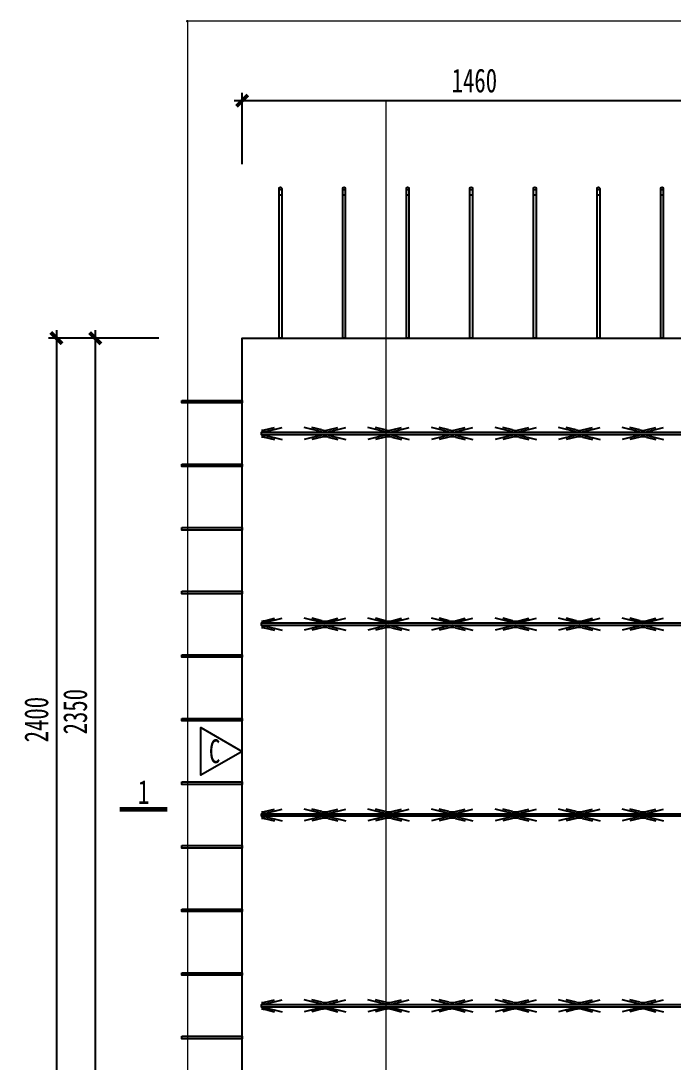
# Model space of a CAD drawing. Extents: x -524 to 129100, y -10500 to 1.
# Drawn here: x 90876 to 92928, y -3275 to 1 of the extents above; entities that cross this region are included whole.
import ezdxf

# ---------------------------------------------------------------- set-up
doc = ezdxf.new("R2010")
doc.units = 0
doc.header["$LTSCALE"] = 250
doc.linetypes.add('BeePC_CENTER', pattern=[2, 1.25, -0.25, 0.25, -0.25])
doc.layers.get('0').update_dxf_attribs({"linetype": 'CONTINUOUS'})
doc.layers.get('Defpoints').update_dxf_attribs({"linetype": 'CONTINUOUS'})
for name, color, linetype in [('BeePC-CCBZ', 110, 'CONTINUOUS'), ('BeePC-GJ-LEVEL', 141, 'CONTINUOUS'), ('BeePC-GJ-Truss', 185, 'CONTINUOUS'), ('BeePC-TONG-ZT', 50, 'CONTINUOUS')]:
    doc.layers.add(name, color=color, linetype=linetype)
doc.layers.add('G-ANNO-TTLB', color=7, linetype='CONTINUOUS', lineweight=9)
doc.layers.add('G-ANNO-TTLB-THIN', color=7, linetype='CONTINUOUS', lineweight=9)
doc.styles.add('BeePC_Dim', font='simfang.ttf', dxfattribs={"width": 0.7})
doc.styles.add('BeePC_Text', font='simfang.ttf', dxfattribs={"width": 0.7})
doc.dimstyles.new('BeePC_DIM_25_25', dxfattribs={"dimtxt": 75, "dimasz": 25, "dimexe": 25, "dimexo": 0, "dimgap": 25, "dimtad": 1, "dimdec": 0, "dimzin": 0, "dimdsep": 46, "dimtxsty": 'BeePC_Dim', "dimblk": 'ARCHTICK', "dimcen": 0, "dimdle": 25, "dimclrt": 7, "dimadec": 0, "dimazin": 0, "dimtfac": 1, "dimtdec": 0, "dimtix": 1, "dimtmove": 2, "dimatfit": 3, "dimfxl": 250, "dimfxlon": 1, "dimtfill": 1, "dimtolj": 1, "dimtzin": 0, "dimarcsym": 0})

# ---------------------------------------------------------------- blocks, each defined once
blk = doc.blocks.new('A2-嗡嗡 - A2_嗡嗡-493291-DB1详图')
at = {"layer": 'G-ANNO-TTLB'}
for p, q in [((27.5, -513), (27.5, -113)), ((27.5, -113), (586.5, -113))]:
    blk.add_line(p, q, dxfattribs=at)
at = {"layer": 'G-ANNO-TTLB-THIN'}
for p, q in [((2.5, -103), (2.5, -523)), ((596.5, -103), (2.5, -103))]:
    blk.add_line(p, q, dxfattribs=at)
blk = doc.blocks.new('剖切符号')
at = {"const_width": 15}
blk.add_lwpolyline([(0, 75), (0, -75)], dxfattribs=at)
blk = doc.blocks.new('_ArchTick')
at = {"color": 0, "linetype": 'ByBlock', "const_width": 0.5}
blk.add_lwpolyline([(-0.71, -0.71), (0.71, 0.71)], dxfattribs=at)
blk = doc.blocks.new('*D182')
at = {"layer": 'BeePC-CCBZ', "color": 0, "lineweight": -2, "transparency": 16777216}
for p, q in [((91572.3, -450.1), (91572.3, -225.1)), ((93032.6, -450.1), (93032.6, -225.1)), ((91547.3, -250.1), (93057.6, -250.1))]:
    blk.add_line(p, q, dxfattribs=at)
at = {"layer": 'Defpoints', "color": 0, "transparency": 16777216}
for p in [(93032.6, -250.1), (91572.3, -2197.1), (93032.6, -3097.1)]:
    blk.add_point(p, dxfattribs=at)
at = {"layer": 'BeePC-CCBZ', "color": 0, "lineweight": -2, "transparency": 16777216, "xscale": 25, "yscale": 25, "zscale": 25, "rotation": 180}
blk.add_blockref('_ArchTick', (91572.3, -250.1), dxfattribs=at)
at = {"layer": 'BeePC-CCBZ', "color": 0, "lineweight": -2, "transparency": 16777216, "xscale": 25, "yscale": 25, "zscale": 25}
blk.add_blockref('_ArchTick', (93032.6, -250.1), dxfattribs=at)
at = {"layer": 'BeePC-CCBZ', "color": 7, "linetype": 'BeePC_CENTER', "transparency": 16777216, "insert": (92302.5, -187.2), "char_height": 75, "attachment_point": 5, "style": 'BeePC_Dim', "bg_fill": 3, "box_fill_scale": 1.1, "bg_fill_color": 256, "bg_fill_true_color": 13158600, "bg_fill_transparency": 0}
blk.add_mtext('\\A1;1460', dxfattribs=at)
blk = doc.blocks.new('*D188')
at = {"layer": 'BeePC-CCBZ', "color": 0, "lineweight": -2, "transparency": 16777216}
for p, q in [((91572.3, -3909.1), (91572.3, -4134.1)), ((91822.3, -3909.1), (91822.3, -4134.1)), ((91547.3, -4109.1), (91847.3, -4109.1))]:
    blk.add_line(p, q, dxfattribs=at)
at = {"layer": 'Defpoints', "color": 0, "transparency": 16777216}
for p in [(91572.3, -2197.1), (91822.3, -3737.1), (91822.3, -4109.1)]:
    blk.add_point(p, dxfattribs=at)
at = {"layer": 'BeePC-CCBZ', "color": 0, "lineweight": -2, "transparency": 16777216, "xscale": 25, "yscale": 25, "zscale": 25, "rotation": 180}
blk.add_blockref('_ArchTick', (91572.3, -4109.1), dxfattribs=at)
at = {"layer": 'BeePC-CCBZ', "color": 0, "lineweight": -2, "transparency": 16777216, "xscale": 25, "yscale": 25, "zscale": 25}
blk.add_blockref('_ArchTick', (91822.3, -4109.1), dxfattribs=at)
at = {"layer": 'BeePC-CCBZ', "color": 7, "linetype": 'BeePC_CENTER', "transparency": 16777216, "insert": (91697.3, -4046.2), "char_height": 75, "attachment_point": 5, "style": 'BeePC_Dim', "bg_fill": 3, "box_fill_scale": 1.1, "bg_fill_color": 256, "bg_fill_true_color": 13158600, "bg_fill_transparency": 0}
blk.add_mtext('\\A1;250', dxfattribs=at)
blk = doc.blocks.new('*D191')
at = {"layer": 'BeePC-CCBZ', "color": 0, "lineweight": -2, "transparency": 16777216}
for p, q in [((91572.3, -4031.1), (91572.3, -4256.1)), ((99192.8, -4031.1), (99192.8, -4256.1)), ((91547.3, -4231.1), (99217.8, -4231.1))]:
    blk.add_line(p, q, dxfattribs=at)
at = {"layer": 'Defpoints', "color": 0, "transparency": 16777216}
for p in [(91572.3, -2197.1), (99192.8, -2197.1), (99192.8, -4231.1)]:
    blk.add_point(p, dxfattribs=at)
at = {"layer": 'BeePC-CCBZ', "color": 0, "lineweight": -2, "transparency": 16777216, "xscale": 25, "yscale": 25, "zscale": 25, "rotation": 180}
blk.add_blockref('_ArchTick', (91572.3, -4231.1), dxfattribs=at)
at = {"layer": 'BeePC-CCBZ', "color": 0, "lineweight": -2, "transparency": 16777216, "xscale": 25, "yscale": 25, "zscale": 25}
blk.add_blockref('_ArchTick', (99192.8, -4231.1), dxfattribs=at)
at = {"layer": 'BeePC-CCBZ', "color": 7, "linetype": 'BeePC_CENTER', "transparency": 16777216, "insert": (95382.6, -4168.2), "char_height": 75, "attachment_point": 5, "style": 'BeePC_Dim', "bg_fill": 3, "box_fill_scale": 1.1, "bg_fill_color": 256, "bg_fill_true_color": 13158600, "bg_fill_transparency": 0}
blk.add_mtext('\\A1;7621', dxfattribs=at)
blk = doc.blocks.new('*D192')
at = {"layer": 'BeePC-CCBZ', "color": 0, "lineweight": -2, "transparency": 16777216}
for p, q in [((91110.3, -972.1), (91110.3, -3372.1)), ((91310.3, -997.1), (91085.3, -997.1)), ((91310.3, -3347.1), (91085.3, -3347.1))]:
    blk.add_line(p, q, dxfattribs=at)
at = {"layer": 'Defpoints', "color": 0, "transparency": 16777216}
for p in [(95382.6, -997.1), (91110.3, -3347.1), (91407.3, -3347.1)]:
    blk.add_point(p, dxfattribs=at)
at = {"layer": 'BeePC-CCBZ', "color": 0, "lineweight": -2, "transparency": 16777216, "xscale": 25, "yscale": 25, "zscale": 25}
for p, rotation in [((91110.3, -997.1), 90), ((91110.3, -3347.1), 270)]:
    blk.add_blockref('_ArchTick', p, dxfattribs=dict(at, rotation=rotation))
at = {"layer": 'BeePC-CCBZ', "color": 7, "linetype": 'BeePC_CENTER', "transparency": 16777216, "insert": (91047.4, -2172.1), "char_height": 75, "attachment_point": 5, "rotation": 90, "style": 'BeePC_Dim', "bg_fill": 3, "box_fill_scale": 1.1, "bg_fill_color": 256, "bg_fill_true_color": 13158600, "bg_fill_transparency": 0}
blk.add_mtext('\\A1;2350', dxfattribs=at)
blk = doc.blocks.new('*D194')
at = {"layer": 'BeePC-CCBZ', "color": 0, "lineweight": -2, "transparency": 16777216}
for p, q in [((90988.3, -972.1), (90988.3, -3422.1)), ((91188.3, -997.1), (90963.3, -997.1)), ((91188.3, -3397.1), (90963.3, -3397.1))]:
    blk.add_line(p, q, dxfattribs=at)
at = {"layer": 'Defpoints', "color": 0, "transparency": 16777216}
for p in [(95382.6, -997.1), (90988.3, -3397.1), (95382.6, -3397.1)]:
    blk.add_point(p, dxfattribs=at)
at = {"layer": 'BeePC-CCBZ', "color": 0, "lineweight": -2, "transparency": 16777216, "xscale": 25, "yscale": 25, "zscale": 25}
for p, rotation in [((90988.3, -997.1), 90), ((90988.3, -3397.1), 270)]:
    blk.add_blockref('_ArchTick', p, dxfattribs=dict(at, rotation=rotation))
at = {"layer": 'BeePC-CCBZ', "color": 7, "linetype": 'BeePC_CENTER', "transparency": 16777216, "insert": (90925.4, -2197.1), "char_height": 75, "attachment_point": 5, "rotation": 90, "style": 'BeePC_Dim', "bg_fill": 3, "box_fill_scale": 1.1, "bg_fill_color": 256, "bg_fill_true_color": 13158600, "bg_fill_transparency": 0}
blk.add_mtext('\\A1;2400', dxfattribs=at)

msp = doc.modelspace()

# ---------------------------------------------------------------- block references
at = {"xscale": 25, "yscale": 25, "zscale": 25}
msp.add_blockref('A2-嗡嗡 - A2_嗡嗡-493291-DB1详图', (91337.5, 2575), dxfattribs=at)
at = {"rotation": 90}
msp.add_blockref('剖切符号', (91262.3, -2479.6), dxfattribs=at)

# ---------------------------------------------------------------- texts
at = {"insert": (91262.3, -2424.6), "char_height": 75, "attachment_point": 5, "style": 'BeePC_Text'}
msp.add_mtext('1', dxfattribs=at)

# ---------------------------------------------------------------- next in the draw order: linework, layer by layer
msp.add_polyline3d([(91572.3, -2297.1, 0), (91442.4, -2372.1, 0), (91442.4, -2222.1, 0)], close=True)
at = {"layer": 'BeePC-GJ-LEVEL'}
for points in [[(91688.6, -546.1), (91688.6, -526.1)], [(91696.6, -532), (91696.6, -997.1), (91688.6, -997.1), (91688.6, -532)], [(91688.6, -546.1), (91696.6, -546.1)], [(91696.6, -526.1), (91696.6, -546.1)], [(91888.6, -546.1), (91888.6, -526.1)], [(91896.6, -532), (91896.6, -997.1), (91888.6, -997.1), (91888.6, -532)], [(91888.6, -546.1), (91896.6, -546.1)], [(91896.6, -526.1), (91896.6, -546.1)], [(92088.6, -546.1), (92088.6, -526.1)], [(92096.6, -532), (92096.6, -997.1), (92088.6, -997.1), (92088.6, -532)], [(92088.6, -546.1), (92096.6, -546.1)], [(92096.6, -526.1), (92096.6, -546.1)], [(92288.6, -546.1), (92288.6, -526.1)], [(92296.6, -532), (92296.6, -997.1), (92288.6, -997.1), (92288.6, -532)], [(92288.6, -546.1), (92296.6, -546.1)], [(92296.6, -526.1), (92296.6, -546.1)], [(92488.6, -546.1), (92488.6, -526.1)], [(92496.6, -532), (92496.6, -997.1), (92488.6, -997.1), (92488.6, -532)], [(92488.6, -546.1), (92496.6, -546.1)], [(92496.6, -526.1), (92496.6, -546.1)], [(92688.6, -546.1), (92688.6, -526.1)], [(92696.6, -532), (92696.6, -997.1), (92688.6, -997.1), (92688.6, -532)], [(92688.6, -546.1), (92696.6, -546.1)], [(92696.6, -526.1), (92696.6, -546.1)], [(92888.6, -546.1), (92888.6, -526.1)], [(92896.6, -532), (92896.6, -997.1), (92888.6, -997.1), (92888.6, -532)], [(92888.6, -546.1), (92896.6, -546.1)], [(92896.6, -526.1), (92896.6, -546.1)], [(91382.3, -1193.1), (91572.3, -1193.1), (91572.3, -1201.1), (91382.3, -1201.1), (91382.3, -1193.1)], [(91382.3, -1393.1), (91572.3, -1393.1), (91572.3, -1401.1), (91382.3, -1401.1), (91382.3, -1393.1)], [(91382.3, -1593.1), (91572.3, -1593.1), (91572.3, -1601.1), (91382.3, -1601.1), (91382.3, -1593.1)], [(91382.3, -1793.1), (91572.3, -1793.1), (91572.3, -1801.1), (91382.3, -1801.1), (91382.3, -1793.1)], [(91382.3, -1993.1), (91572.3, -1993.1), (91572.3, -2001.1), (91382.3, -2001.1), (91382.3, -1993.1)], [(91382.3, -2193.1), (91572.3, -2193.1), (91572.3, -2201.1), (91382.3, -2201.1), (91382.3, -2193.1)], [(91382.3, -2393.1), (91572.3, -2393.1), (91572.3, -2401.1), (91382.3, -2401.1), (91382.3, -2393.1)], [(91382.3, -2593.1), (91572.3, -2593.1), (91572.3, -2601.1), (91382.3, -2601.1), (91382.3, -2593.1)], [(91382.3, -2793.1), (91572.3, -2793.1), (91572.3, -2801.1), (91382.3, -2801.1), (91382.3, -2793.1)], [(91382.3, -2993.1), (91572.3, -2993.1), (91572.3, -3001.1), (91382.3, -3001.1), (91382.3, -2993.1)], [(91382.3, -3193.1), (91572.3, -3193.1), (91572.3, -3201.1), (91382.3, -3201.1), (91382.3, -3193.1)]]:
    msp.add_lwpolyline(points, dxfattribs=at)
for centre in [(91692.6, -526.1), (91892.6, -526.1), (92092.6, -526.1), (92292.6, -526.1), (92492.6, -526.1), (92692.6, -526.1), (92892.6, -526.1)]:
    msp.add_circle(centre, 4, dxfattribs=at)
msp.add_ellipse((91400, 0), major_axis=(1, 0), ratio=1, dxfattribs=at)
at = {"layer": 'BeePC-GJ-Truss'}
for points in [[(91632.6, -1293.1), (99132.6, -1293.1), (99132.6, -1301.1), (91632.6, -1301.1), (91632.6, -1293.1), (91636, -1293), (91639.2, -1292.6), (91642.8, -1292), (91697.8, -1278.4)], [(91632.6, -1287.1), (91635.9, -1287.1), (91639.1, -1286.8), (91642.8, -1286), (91673.5, -1278.4)], [(91632.6, -1301.1), (91636, -1301.3), (91639.2, -1301.6), (91642.8, -1302.3), (91697.8, -1315.9)], [(91632.6, -1307.1), (91636.6, -1307.2), (91639.7, -1307.5), (91642.8, -1308.3), (91673.5, -1315.9)], [(91822.4, -1292), (91767.4, -1278.4)], [(91822.4, -1302.3), (91767.4, -1315.9)], [(91822.4, -1286), (91791.7, -1278.4)], [(91822.4, -1308.3), (91791.7, -1315.9)], [(91842.8, -1292), (91897.8, -1278.4)], [(91842.8, -1286), (91873.5, -1278.4)], [(91842.8, -1302.3), (91897.8, -1315.9)], [(91842.8, -1308.3), (91873.5, -1315.9)], [(92022.4, -1292), (91967.4, -1278.4)], [(92022.4, -1302.3), (91967.4, -1315.9)], [(92022.4, -1286), (91991.7, -1278.4)], [(92022.4, -1308.3), (91991.7, -1315.9)], [(92042.8, -1292), (92097.8, -1278.4)], [(92042.8, -1286), (92073.5, -1278.4)], [(92042.8, -1302.3), (92097.8, -1315.9)], [(92042.8, -1308.3), (92073.5, -1315.9)], [(92222.4, -1292), (92167.4, -1278.4)], [(92222.4, -1302.3), (92167.4, -1315.9)], [(92222.4, -1286), (92191.7, -1278.4)], [(92222.4, -1308.3), (92191.7, -1315.9)], [(92242.8, -1292), (92297.8, -1278.4)], [(92242.8, -1286), (92273.5, -1278.4)], [(92242.8, -1302.3), (92297.8, -1315.9)], [(92242.8, -1308.3), (92273.5, -1315.9)], [(92422.4, -1292), (92367.4, -1278.4)], [(92422.4, -1302.3), (92367.4, -1315.9)], [(92422.4, -1286), (92391.7, -1278.4)], [(92422.4, -1308.3), (92391.7, -1315.9)], [(92442.8, -1292), (92497.8, -1278.4)], [(92442.8, -1286), (92473.5, -1278.4)], [(92442.8, -1302.3), (92497.8, -1315.9)], [(92442.8, -1308.3), (92473.5, -1315.9)], [(92622.4, -1292), (92567.4, -1278.4)], [(92622.4, -1302.3), (92567.4, -1315.9)], [(92622.4, -1286), (92591.7, -1278.4)], [(92622.4, -1308.3), (92591.7, -1315.9)], [(92642.8, -1292), (92697.8, -1278.4)], [(92642.8, -1286), (92673.5, -1278.4)], [(92642.8, -1302.3), (92697.8, -1315.9)], [(92642.8, -1308.3), (92673.5, -1315.9)], [(92822.4, -1292), (92767.4, -1278.4)], [(92822.4, -1302.3), (92767.4, -1315.9)], [(92822.4, -1286), (92791.7, -1278.4)], [(92822.4, -1308.3), (92791.7, -1315.9)], [(92842.8, -1292), (92897.8, -1278.4)], [(92842.8, -1286), (92873.5, -1278.4)], [(92842.8, -1302.3), (92897.8, -1315.9)], [(92842.8, -1308.3), (92873.5, -1315.9)], [(91632.6, -1893.1), (99132.6, -1893.1), (99132.6, -1901.1), (91632.6, -1901.1), (91632.6, -1893.1), (91636, -1893), (91639.2, -1892.6), (91642.8, -1892), (91697.8, -1878.4)], [(91632.6, -1887.1), (91635.9, -1887.1), (91639.1, -1886.8), (91642.8, -1886), (91673.5, -1878.4)], [(91822.4, -1892), (91767.4, -1878.4)], [(91822.4, -1886), (91791.7, -1878.4)], [(91842.8, -1892), (91897.8, -1878.4)], [(91842.8, -1886), (91873.5, -1878.4)], [(92022.4, -1892), (91967.4, -1878.4)], [(92022.4, -1886), (91991.7, -1878.4)], [(92042.8, -1892), (92097.8, -1878.4)], [(92042.8, -1886), (92073.5, -1878.4)], [(92222.4, -1892), (92167.4, -1878.4)], [(92222.4, -1886), (92191.7, -1878.4)], [(92242.8, -1892), (92297.8, -1878.4)], [(92242.8, -1886), (92273.5, -1878.4)], [(92422.4, -1892), (92367.4, -1878.4)], [(92422.4, -1886), (92391.7, -1878.4)], [(92442.8, -1892), (92497.8, -1878.4)], [(92442.8, -1886), (92473.5, -1878.4)], [(92622.4, -1892), (92567.4, -1878.4)], [(92622.4, -1886), (92591.7, -1878.4)], [(92642.8, -1892), (92697.8, -1878.4)], [(92642.8, -1886), (92673.5, -1878.4)], [(92822.4, -1892), (92767.4, -1878.4)], [(92822.4, -1886), (92791.7, -1878.4)], [(92842.8, -1892), (92897.8, -1878.4)], [(92842.8, -1886), (92873.5, -1878.4)], [(91632.6, -1901.1), (91636, -1901.3), (91639.2, -1901.6), (91642.8, -1902.3), (91697.8, -1915.9)], [(91632.6, -1907.1), (91636.6, -1907.2), (91639.7, -1907.5), (91642.8, -1908.3), (91673.5, -1915.9)], [(91822.4, -1902.3), (91767.4, -1915.9)], [(91822.4, -1908.3), (91791.7, -1915.9)], [(91842.8, -1902.3), (91897.8, -1915.9)], [(91842.8, -1908.3), (91873.5, -1915.9)], [(92022.4, -1902.3), (91967.4, -1915.9)], [(92022.4, -1908.3), (91991.7, -1915.9)], [(92042.8, -1902.3), (92097.8, -1915.9)], [(92042.8, -1908.3), (92073.5, -1915.9)], [(92222.4, -1902.3), (92167.4, -1915.9)], [(92222.4, -1908.3), (92191.7, -1915.9)], [(92242.8, -1902.3), (92297.8, -1915.9)], [(92242.8, -1908.3), (92273.5, -1915.9)], [(92422.4, -1902.3), (92367.4, -1915.9)], [(92422.4, -1908.3), (92391.7, -1915.9)], [(92442.8, -1902.3), (92497.8, -1915.9)], [(92442.8, -1908.3), (92473.5, -1915.9)], [(92622.4, -1902.3), (92567.4, -1915.9)], [(92622.4, -1908.3), (92591.7, -1915.9)], [(92642.8, -1902.3), (92697.8, -1915.9)], [(92642.8, -1908.3), (92673.5, -1915.9)], [(92822.4, -1902.3), (92767.4, -1915.9)], [(92822.4, -1908.3), (92791.7, -1915.9)], [(92842.8, -1902.3), (92897.8, -1915.9)], [(92842.8, -1908.3), (92873.5, -1915.9)], [(91632.6, -2493.1), (99132.6, -2493.1), (99132.6, -2501.1), (91632.6, -2501.1), (91632.6, -2493.1), (91636, -2493), (91639.2, -2492.6), (91642.8, -2492), (91697.8, -2478.4)], [(91632.6, -2487.1), (91635.9, -2487.1), (91639.1, -2486.8), (91642.8, -2486), (91673.5, -2478.4)], [(91822.4, -2492), (91767.4, -2478.4)], [(91822.4, -2486), (91791.7, -2478.4)], [(91842.8, -2492), (91897.8, -2478.4)], [(91842.8, -2486), (91873.5, -2478.4)], [(92022.4, -2492), (91967.4, -2478.4)], [(92022.4, -2486), (91991.7, -2478.4)], [(92042.8, -2492), (92097.8, -2478.4)], [(92042.8, -2486), (92073.5, -2478.4)], [(92222.4, -2492), (92167.4, -2478.4)], [(92222.4, -2486), (92191.7, -2478.4)], [(92242.8, -2492), (92297.8, -2478.4)], [(92242.8, -2486), (92273.5, -2478.4)], [(92422.4, -2492), (92367.4, -2478.4)], [(92422.4, -2486), (92391.7, -2478.4)], [(92442.8, -2492), (92497.8, -2478.4)], [(92442.8, -2486), (92473.5, -2478.4)], [(92622.4, -2492), (92567.4, -2478.4)], [(92622.4, -2486), (92591.7, -2478.4)], [(92642.8, -2492), (92697.8, -2478.4)], [(92642.8, -2486), (92673.5, -2478.4)], [(92822.4, -2492), (92767.4, -2478.4)], [(92822.4, -2486), (92791.7, -2478.4)], [(92842.8, -2492), (92897.8, -2478.4)], [(92842.8, -2486), (92873.5, -2478.4)], [(91632.6, -2501.1), (91636, -2501.3), (91639.2, -2501.6), (91642.8, -2502.3), (91697.8, -2515.9)], [(91632.6, -2507.1), (91636.6, -2507.2), (91639.7, -2507.5), (91642.8, -2508.3), (91673.5, -2515.9)], [(91822.4, -2502.3), (91767.4, -2515.9)], [(91822.4, -2508.3), (91791.7, -2515.9)], [(91842.8, -2502.3), (91897.8, -2515.9)], [(91842.8, -2508.3), (91873.5, -2515.9)], [(92022.4, -2502.3), (91967.4, -2515.9)], [(92022.4, -2508.3), (91991.7, -2515.9)], [(92042.8, -2502.3), (92097.8, -2515.9)], [(92042.8, -2508.3), (92073.5, -2515.9)], [(92222.4, -2502.3), (92167.4, -2515.9)], [(92222.4, -2508.3), (92191.7, -2515.9)], [(92242.8, -2502.3), (92297.8, -2515.9)], [(92242.8, -2508.3), (92273.5, -2515.9)], [(92422.4, -2502.3), (92367.4, -2515.9)], [(92422.4, -2508.3), (92391.7, -2515.9)], [(92442.8, -2502.3), (92497.8, -2515.9)], [(92442.8, -2508.3), (92473.5, -2515.9)], [(92622.4, -2502.3), (92567.4, -2515.9)], [(92622.4, -2508.3), (92591.7, -2515.9)], [(92642.8, -2502.3), (92697.8, -2515.9)], [(92642.8, -2508.3), (92673.5, -2515.9)], [(92822.4, -2502.3), (92767.4, -2515.9)], [(92822.4, -2508.3), (92791.7, -2515.9)], [(92842.8, -2502.3), (92897.8, -2515.9)], [(92842.8, -2508.3), (92873.5, -2515.9)], [(91632.6, -3093.1), (99132.6, -3093.1), (99132.6, -3101.1), (91632.6, -3101.1), (91632.6, -3093.1), (91636, -3093), (91639.2, -3092.6), (91642.8, -3092), (91697.8, -3078.4)], [(91632.6, -3087.1), (91635.9, -3087.1), (91639.1, -3086.8), (91642.8, -3086), (91673.5, -3078.4)], [(91822.4, -3092), (91767.4, -3078.4)], [(91822.4, -3086), (91791.7, -3078.4)], [(91842.8, -3092), (91897.8, -3078.4)], [(91842.8, -3086), (91873.5, -3078.4)], [(92022.4, -3092), (91967.4, -3078.4)], [(92022.4, -3086), (91991.7, -3078.4)], [(92042.8, -3092), (92097.8, -3078.4)], [(92042.8, -3086), (92073.5, -3078.4)], [(92222.4, -3092), (92167.4, -3078.4)], [(92222.4, -3086), (92191.7, -3078.4)], [(92242.8, -3092), (92297.8, -3078.4)], [(92242.8, -3086), (92273.5, -3078.4)], [(92422.4, -3092), (92367.4, -3078.4)], [(92422.4, -3086), (92391.7, -3078.4)], [(92442.8, -3092), (92497.8, -3078.4)], [(92442.8, -3086), (92473.5, -3078.4)], [(92622.4, -3092), (92567.4, -3078.4)], [(92622.4, -3086), (92591.7, -3078.4)], [(92642.8, -3092), (92697.8, -3078.4)], [(92642.8, -3086), (92673.5, -3078.4)], [(92822.4, -3092), (92767.4, -3078.4)], [(92822.4, -3086), (92791.7, -3078.4)], [(92842.8, -3092), (92897.8, -3078.4)], [(92842.8, -3086), (92873.5, -3078.4)], [(91632.6, -3101.1), (91636, -3101.3), (91639.2, -3101.6), (91642.8, -3102.3), (91697.8, -3115.9)], [(91632.6, -3107.1), (91636.6, -3107.2), (91639.7, -3107.5), (91642.8, -3108.3), (91673.5, -3115.9)], [(91822.4, -3102.3), (91767.4, -3115.9)], [(91822.4, -3108.3), (91791.7, -3115.9)], [(91842.8, -3102.3), (91897.8, -3115.9)], [(91842.8, -3108.3), (91873.5, -3115.9)], [(92022.4, -3102.3), (91967.4, -3115.9)], [(92022.4, -3108.3), (91991.7, -3115.9)], [(92042.8, -3102.3), (92097.8, -3115.9)], [(92042.8, -3108.3), (92073.5, -3115.9)], [(92222.4, -3102.3), (92167.4, -3115.9)], [(92222.4, -3108.3), (92191.7, -3115.9)], [(92242.8, -3102.3), (92297.8, -3115.9)], [(92242.8, -3108.3), (92273.5, -3115.9)], [(92422.4, -3102.3), (92367.4, -3115.9)], [(92422.4, -3108.3), (92391.7, -3115.9)], [(92442.8, -3102.3), (92497.8, -3115.9)], [(92442.8, -3108.3), (92473.5, -3115.9)], [(92622.4, -3102.3), (92567.4, -3115.9)], [(92622.4, -3108.3), (92591.7, -3115.9)], [(92642.8, -3102.3), (92697.8, -3115.9)], [(92642.8, -3108.3), (92673.5, -3115.9)], [(92822.4, -3102.3), (92767.4, -3115.9)], [(92822.4, -3108.3), (92791.7, -3115.9)], [(92842.8, -3102.3), (92897.8, -3115.9)], [(92842.8, -3108.3), (92873.5, -3115.9)]]:
    msp.add_lwpolyline(points, dxfattribs=at)
for centre, major_axis, start_param, end_param in [((91831.4, -1283.7), (12, 0), 3.861169, 4.813041), ((91833.8, -1288), (18, 0), 4.026697, 4.647513), ((91833.8, -1306.3), (18, 0), 1.635672, 2.256488), ((91831.4, -1310.6), (12, 0), 1.470144, 2.422017), ((91833.8, -1283.7), (12, 0), 4.611737, 5.563609), ((91831.4, -1288), (18, 0), 4.777265, 5.398081), ((91831.4, -1306.3), (18, 0), 0.885104, 1.50592), ((91833.8, -1310.6), (12, 0), 0.719576, 1.671449), ((92031.4, -1283.7), (12, 0), 3.861169, 4.813041), ((92033.8, -1288), (18, 0), 4.026697, 4.647513), ((92033.8, -1306.3), (18, 0), 1.635672, 2.256488), ((92031.4, -1310.6), (12, 0), 1.470144, 2.422017), ((92033.8, -1283.7), (12, 0), 4.611737, 5.563609), ((92031.4, -1288), (18, 0), 4.777265, 5.398081), ((92031.4, -1306.3), (18, 0), 0.885104, 1.50592), ((92033.8, -1310.6), (12, 0), 0.719576, 1.671449), ((92231.4, -1283.7), (12, 0), 3.861169, 4.813041), ((92233.8, -1288), (18, 0), 4.026697, 4.647513), ((92233.8, -1306.3), (18, 0), 1.635672, 2.256488), ((92231.4, -1310.6), (12, 0), 1.470144, 2.422017), ((92233.8, -1283.7), (12, 0), 4.611737, 5.563609), ((92231.4, -1288), (18, 0), 4.777265, 5.398081), ((92231.4, -1306.3), (18, 0), 0.885104, 1.50592), ((92233.8, -1310.6), (12, 0), 0.719576, 1.671449), ((92431.4, -1283.7), (12, 0), 3.861169, 4.813041), ((92433.8, -1288), (18, 0), 4.026697, 4.647513), ((92433.8, -1306.3), (18, 0), 1.635672, 2.256488), ((92431.4, -1310.6), (12, 0), 1.470144, 2.422017), ((92433.8, -1283.7), (12, 0), 4.611737, 5.563609), ((92431.4, -1288), (18, 0), 4.777265, 5.398081), ((92431.4, -1306.3), (18, 0), 0.885104, 1.50592), ((92433.8, -1310.6), (12, 0), 0.719576, 1.671449), ((92631.4, -1283.7), (12, 0), 3.861169, 4.813041), ((92633.8, -1288), (18, 0), 4.026697, 4.647513), ((92633.8, -1306.3), (18, 0), 1.635672, 2.256488), ((92631.4, -1310.6), (12, 0), 1.470144, 2.422017), ((92633.8, -1283.7), (12, 0), 4.611737, 5.563609), ((92631.4, -1288), (18, 0), 4.777265, 5.398081), ((92631.4, -1306.3), (18, 0), 0.885104, 1.50592), ((92633.8, -1310.6), (12, 0), 0.719576, 1.671449), ((92831.4, -1283.7), (12, 0), 3.861169, 4.813041), ((92833.8, -1288), (18, 0), 4.026697, 4.647513), ((92833.8, -1306.3), (18, 0), 1.635672, 2.256488), ((92831.4, -1310.6), (12, 0), 1.470144, 2.422017), ((92833.8, -1283.7), (12, 0), 4.611737, 5.563609), ((92831.4, -1288), (18, 0), 4.777265, 5.398081), ((92831.4, -1306.3), (18, 0), 0.885104, 1.50592), ((92833.8, -1310.6), (12, 0), 0.719576, 1.671449), ((91831.4, -1883.7), (12, 0), 3.861169, 4.813041), ((91833.8, -1888), (18, 0), 4.026697, 4.647513), ((91833.8, -1883.7), (12, 0), 4.611737, 5.563609), ((91831.4, -1888), (18, 0), 4.777265, 5.398081), ((92031.4, -1883.7), (12, 0), 3.861169, 4.813041), ((92033.8, -1888), (18, 0), 4.026697, 4.647513), ((92033.8, -1883.7), (12, 0), 4.611737, 5.563609), ((92031.4, -1888), (18, 0), 4.777265, 5.398081), ((92231.4, -1883.7), (12, 0), 3.861169, 4.813041), ((92233.8, -1888), (18, 0), 4.026697, 4.647513), ((92233.8, -1883.7), (12, 0), 4.611737, 5.563609), ((92231.4, -1888), (18, 0), 4.777265, 5.398081), ((92431.4, -1883.7), (12, 0), 3.861169, 4.813041), ((92433.8, -1888), (18, 0), 4.026697, 4.647513), ((92433.8, -1883.7), (12, 0), 4.611737, 5.563609), ((92431.4, -1888), (18, 0), 4.777265, 5.398081), ((92631.4, -1883.7), (12, 0), 3.861169, 4.813041), ((92633.8, -1888), (18, 0), 4.026697, 4.647513), ((92633.8, -1883.7), (12, 0), 4.611737, 5.563609), ((92631.4, -1888), (18, 0), 4.777265, 5.398081), ((92831.4, -1883.7), (12, 0), 3.861169, 4.813041), ((92833.8, -1888), (18, 0), 4.026697, 4.647513), ((92833.8, -1883.7), (12, 0), 4.611737, 5.563609), ((92831.4, -1888), (18, 0), 4.777265, 5.398081), ((91833.8, -1906.3), (18, 0), 1.635672, 2.256488), ((91831.4, -1910.6), (12, 0), 1.470144, 2.422017), ((91831.4, -1906.3), (18, 0), 0.885104, 1.50592), ((91833.8, -1910.6), (12, 0), 0.719576, 1.671449), ((92033.8, -1906.3), (18, 0), 1.635672, 2.256488), ((92031.4, -1910.6), (12, 0), 1.470144, 2.422017), ((92031.4, -1906.3), (18, 0), 0.885104, 1.50592), ((92033.8, -1910.6), (12, 0), 0.719576, 1.671449), ((92233.8, -1906.3), (18, 0), 1.635672, 2.256488), ((92231.4, -1910.6), (12, 0), 1.470144, 2.422017), ((92231.4, -1906.3), (18, 0), 0.885104, 1.50592), ((92233.8, -1910.6), (12, 0), 0.719576, 1.671449), ((92433.8, -1906.3), (18, 0), 1.635672, 2.256488), ((92431.4, -1910.6), (12, 0), 1.470144, 2.422017), ((92431.4, -1906.3), (18, 0), 0.885104, 1.50592), ((92433.8, -1910.6), (12, 0), 0.719576, 1.671449), ((92633.8, -1906.3), (18, 0), 1.635672, 2.256488), ((92631.4, -1910.6), (12, 0), 1.470144, 2.422017), ((92631.4, -1906.3), (18, 0), 0.885104, 1.50592), ((92633.8, -1910.6), (12, 0), 0.719576, 1.671449), ((92833.8, -1906.3), (18, 0), 1.635672, 2.256488), ((92831.4, -1910.6), (12, 0), 1.470144, 2.422017), ((92831.4, -1906.3), (18, 0), 0.885104, 1.50592), ((92833.8, -1910.6), (12, 0), 0.719576, 1.671449), ((91831.4, -2483.7), (12, 0), 3.861169, 4.813041), ((91833.8, -2483.7), (12, 0), 4.611737, 5.563609), ((92031.4, -2483.7), (12, 0), 3.861169, 4.813041), ((92033.8, -2483.7), (12, 0), 4.611737, 5.563609), ((92231.4, -2483.7), (12, 0), 3.861169, 4.813041), ((92233.8, -2483.7), (12, 0), 4.611737, 5.563609), ((92431.4, -2483.7), (12, 0), 3.861169, 4.813041), ((92433.8, -2483.7), (12, 0), 4.611737, 5.563609), ((92631.4, -2483.7), (12, 0), 3.861169, 4.813041), ((92633.8, -2483.7), (12, 0), 4.611737, 5.563609), ((92831.4, -2483.7), (12, 0), 3.861169, 4.813041), ((92833.8, -2483.7), (12, 0), 4.611737, 5.563609), ((91833.8, -2488), (18, 0), 4.026697, 4.647513), ((91833.8, -2506.3), (18, 0), 1.635672, 2.256488), ((91831.4, -2510.6), (12, 0), 1.470144, 2.422017), ((91831.4, -2488), (18, 0), 4.777265, 5.398081), ((91831.4, -2506.3), (18, 0), 0.885104, 1.50592), ((91833.8, -2510.6), (12, 0), 0.719576, 1.671449), ((92033.8, -2488), (18, 0), 4.026697, 4.647513), ((92033.8, -2506.3), (18, 0), 1.635672, 2.256488), ((92031.4, -2510.6), (12, 0), 1.470144, 2.422017), ((92031.4, -2488), (18, 0), 4.777265, 5.398081), ((92031.4, -2506.3), (18, 0), 0.885104, 1.50592), ((92033.8, -2510.6), (12, 0), 0.719576, 1.671449), ((92233.8, -2488), (18, 0), 4.026697, 4.647513), ((92233.8, -2506.3), (18, 0), 1.635672, 2.256488), ((92231.4, -2510.6), (12, 0), 1.470144, 2.422017), ((92231.4, -2488), (18, 0), 4.777265, 5.398081), ((92231.4, -2506.3), (18, 0), 0.885104, 1.50592), ((92233.8, -2510.6), (12, 0), 0.719576, 1.671449), ((92433.8, -2488), (18, 0), 4.026697, 4.647513), ((92433.8, -2506.3), (18, 0), 1.635672, 2.256488), ((92431.4, -2510.6), (12, 0), 1.470144, 2.422017), ((92431.4, -2488), (18, 0), 4.777265, 5.398081), ((92431.4, -2506.3), (18, 0), 0.885104, 1.50592), ((92433.8, -2510.6), (12, 0), 0.719576, 1.671449), ((92633.8, -2488), (18, 0), 4.026697, 4.647513), ((92633.8, -2506.3), (18, 0), 1.635672, 2.256488), ((92631.4, -2510.6), (12, 0), 1.470144, 2.422017), ((92631.4, -2488), (18, 0), 4.777265, 5.398081), ((92631.4, -2506.3), (18, 0), 0.885104, 1.50592), ((92633.8, -2510.6), (12, 0), 0.719576, 1.671449), ((92833.8, -2488), (18, 0), 4.026697, 4.647513), ((92833.8, -2506.3), (18, 0), 1.635672, 2.256488), ((92831.4, -2510.6), (12, 0), 1.470144, 2.422017), ((92831.4, -2488), (18, 0), 4.777265, 5.398081), ((92831.4, -2506.3), (18, 0), 0.885104, 1.50592), ((92833.8, -2510.6), (12, 0), 0.719576, 1.671449), ((91831.4, -3083.7), (12, 0), 3.861169, 4.813041), ((91833.8, -3088), (18, 0), 4.026697, 4.647513), ((91833.8, -3106.3), (18, 0), 1.635672, 2.256488), ((91831.4, -3110.6), (12, 0), 1.470144, 2.422017), ((91833.8, -3083.7), (12, 0), 4.611737, 5.563609), ((91831.4, -3088), (18, 0), 4.777265, 5.398081), ((91831.4, -3106.3), (18, 0), 0.885104, 1.50592), ((91833.8, -3110.6), (12, 0), 0.719576, 1.671449), ((92031.4, -3083.7), (12, 0), 3.861169, 4.813041), ((92033.8, -3088), (18, 0), 4.026697, 4.647513), ((92033.8, -3106.3), (18, 0), 1.635672, 2.256488), ((92031.4, -3110.6), (12, 0), 1.470144, 2.422017), ((92033.8, -3083.7), (12, 0), 4.611737, 5.563609), ((92031.4, -3088), (18, 0), 4.777265, 5.398081), ((92031.4, -3106.3), (18, 0), 0.885104, 1.50592), ((92033.8, -3110.6), (12, 0), 0.719576, 1.671449), ((92231.4, -3083.7), (12, 0), 3.861169, 4.813041), ((92233.8, -3088), (18, 0), 4.026697, 4.647513), ((92233.8, -3106.3), (18, 0), 1.635672, 2.256488), ((92231.4, -3110.6), (12, 0), 1.470144, 2.422017), ((92233.8, -3083.7), (12, 0), 4.611737, 5.563609), ((92231.4, -3088), (18, 0), 4.777265, 5.398081), ((92231.4, -3106.3), (18, 0), 0.885104, 1.50592), ((92233.8, -3110.6), (12, 0), 0.719576, 1.671449), ((92431.4, -3083.7), (12, 0), 3.861169, 4.813041), ((92433.8, -3088), (18, 0), 4.026697, 4.647513), ((92433.8, -3106.3), (18, 0), 1.635672, 2.256488), ((92431.4, -3110.6), (12, 0), 1.470144, 2.422017), ((92433.8, -3083.7), (12, 0), 4.611737, 5.563609), ((92431.4, -3088), (18, 0), 4.777265, 5.398081), ((92431.4, -3106.3), (18, 0), 0.885104, 1.50592), ((92433.8, -3110.6), (12, 0), 0.719576, 1.671449), ((92631.4, -3083.7), (12, 0), 3.861169, 4.813041), ((92633.8, -3088), (18, 0), 4.026697, 4.647513), ((92633.8, -3106.3), (18, 0), 1.635672, 2.256488), ((92631.4, -3110.6), (12, 0), 1.470144, 2.422017), ((92633.8, -3083.7), (12, 0), 4.611737, 5.563609), ((92631.4, -3088), (18, 0), 4.777265, 5.398081), ((92631.4, -3106.3), (18, 0), 0.885104, 1.50592), ((92633.8, -3110.6), (12, 0), 0.719576, 1.671449), ((92831.4, -3083.7), (12, 0), 3.861169, 4.813041), ((92833.8, -3088), (18, 0), 4.026697, 4.647513), ((92833.8, -3106.3), (18, 0), 1.635672, 2.256488), ((92831.4, -3110.6), (12, 0), 1.470144, 2.422017), ((92833.8, -3083.7), (12, 0), 4.611737, 5.563609), ((92831.4, -3088), (18, 0), 4.777265, 5.398081), ((92831.4, -3106.3), (18, 0), 0.885104, 1.50592), ((92833.8, -3110.6), (12, 0), 0.719576, 1.671449)]:
    msp.add_ellipse(centre, major_axis=major_axis, ratio=0.288551, start_param=start_param, end_param=end_param, dxfattribs=at)
at = {"layer": 'BeePC-TONG-ZT'}
msp.add_lwpolyline([(91822.3, -3347.1), (91572.3, -3347.1), (91572.3, -997.1), (99192.8, -997.1), (99192.8, -3347.1), (99042.3, -3347.1), (99042.3, -3397.1), (91822.3, -3397.1), (91822.3, -3347.1)], dxfattribs=at)

# ---------------------------------------------------------------- next in the draw order: texts
at = {"insert": (91485.7, -2297.1), "char_height": 75, "attachment_point": 5, "style": 'BeePC_Text'}
msp.add_mtext('C', dxfattribs=at)

# ---------------------------------------------------------------- next in the draw order: dimensions: what is measured, and where the dimension line sits
at = {"layer": 'BeePC-CCBZ'}
dim = msp.add_linear_dim(base=(93032.6, -250.1), p1=(91572.3, -2197.1), p2=(93032.6, -3097.1), angle=0, dimstyle='BeePC_DIM_25_25', override={"dimfxl": 200}, dxfattribs=at)
dim.commit()
dim.dimension.update_dxf_attribs({"geometry": '*D182', "text_midpoint": (92302.5, -187.2)})

# ---------------------------------------------------------------- next in the draw order: dimensions: what is measured, and where the dimension line sits
dim = msp.add_linear_dim(base=(91822.3, -4109.1), p1=(91572.3, -2197.1), p2=(91822.3, -3737.1), angle=0, dimstyle='BeePC_DIM_25_25', override={"dimfxl": 200}, dxfattribs=at)
dim.commit()
dim.dimension.update_dxf_attribs({"geometry": '*D188', "text_midpoint": (91697.3, -4046.2)})

# ---------------------------------------------------------------- next in the draw order: dimensions: what is measured, and where the dimension line sits
dim = msp.add_linear_dim(base=(99192.8486193, -4231.1377866), p1=(91572.3486193, -2197.1377866), p2=(99192.8486193, -2197.1377866), angle=0, dimstyle='BeePC_DIM_25_25', override={"dimfxl": 200}, dxfattribs=at)
dim.commit()
dim.dimension.update_dxf_attribs({"geometry": '*D191', "text_midpoint": (95382.5986193, -4168.2248737)})

# ---------------------------------------------------------------- next in the draw order: dimensions: what is measured, and where the dimension line sits
dim = msp.add_linear_dim(base=(91110.3, -3347.1), p1=(95382.6, -997.1), p2=(91407.3, -3347.1), angle=90, dimstyle='BeePC_DIM_25_25', override={"dimfxl": 200}, dxfattribs=at)
dim.commit()
dim.dimension.update_dxf_attribs({"geometry": '*D192', "text_midpoint": (91047.4, -2172.1)})

# ---------------------------------------------------------------- next in the draw order: dimensions: what is measured, and where the dimension line sits
dim = msp.add_linear_dim(base=(90988.3, -3397.1), p1=(95382.6, -997.1), p2=(95382.6, -3397.1), angle=90, dimstyle='BeePC_DIM_25_25', override={"dimfxl": 200}, dxfattribs=at)
dim.commit()
dim.dimension.update_dxf_attribs({"geometry": '*D194', "text_midpoint": (90925.4, -2197.1)})

doc.saveas('drawing.dxf')
